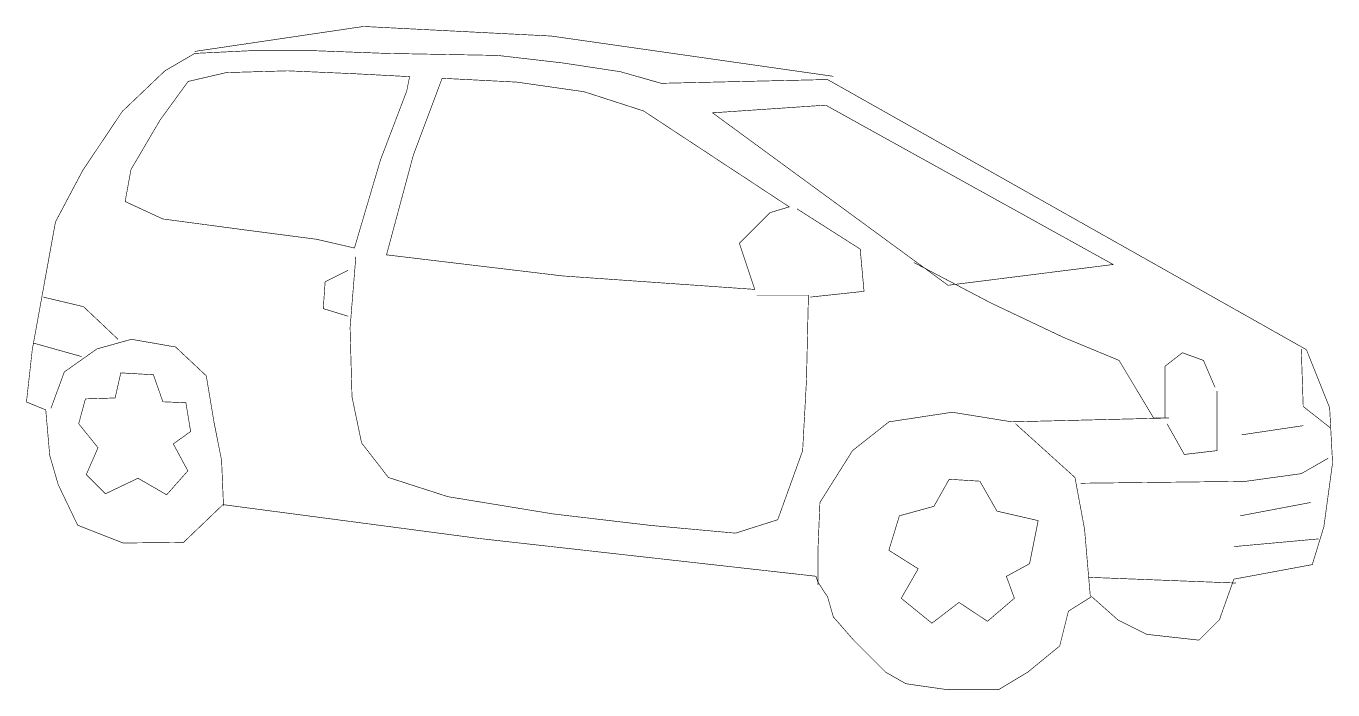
# Model space of a CAD drawing. Extents: x -3.4 to 3, y -1.3 to 1.95.
import ezdxf

# ---------------------------------------------------------------- set-up
doc = ezdxf.new("R2010")
doc.units = 0
doc.header["$LTSCALE"] = 0.000394
doc.layers.add('PLAN_1', color=7, linetype='CONTINUOUS')

msp = doc.modelspace()

# ---------------------------------------------------------------- linework, layer by layer
at = {"layer": 'PLAN_1', "color": 39, "linetype": 'CONTINUOUS', "const_width": 0.003}
for points in [[(-2.572012, 1.824449), (-1.745091, 1.946594), (-0.824244, 1.89963), (0.557094, 1.702307)], [(0.378579, 1.053898), (0.688642, 0.856575), (0.707453, 0.649846), (0.444354, 0.62163)], [(-1.782713, 0.818953), (-1.810866, 0.471331), (-1.801461, 0.133051), (-1.754496, -0.092488), (-1.622945, -0.261661), (-1.33163, -0.355591), (-0.814839, -0.440173), (-0.335602, -0.496543), (0.077858, -0.534165), (0.284587, -0.46839), (0.406732, -0.13011), (0.425543, 0.217575), (0.434949, 0.631035), (0.181256, 0.631035)], [(0.951744, 0.790799), (1.327646, 0.593476), (1.684736, 0.424303), (1.95724, 0.311567), (2.126346, 0.029654), (2.201528, 0.029654), (1.430976, 0.010843), (1.139724, 0.05787), (0.829598, 0.010843), (0.651083, -0.13011), (0.491319, -0.383803), (0.481913, -0.609346), (0.481913, -0.787858)], [(-1.820272, 0.527701), (-1.942413, 0.56526), (-1.933008, 0.696807), (-1.820272, 0.753177)], [(-3.314343, 0.62163), (-3.11702, 0.574665), (-2.947913, 0.414898)], [(-3.36137, 0.39615), (-3.126425, 0.330378)], [(-3.276787, 0.076618), (-3.211012, 0.255197), (-3.051244, 0.367933), (-2.882138, 0.414898), (-2.666, 0.377339), (-2.515642, 0.236386), (-2.47802, 0.010843), (-2.440461, -0.177075), (-2.431055, -0.402614)], [(2.182717, 0.029654), (2.182717, 0.28335), (2.267303, 0.349122), (2.370701, 0.311567), (2.427067, 0.180016)], [(2.99089, -0.017307), (2.859339, 0.086024), (2.849933, 0.367933)], [(2.436472, 0.161205), (2.436472, -0.13011), (2.276709, -0.148858), (2.192122, 0.001437)], [(1.449787, 0.001437), (1.741102, -0.261661), (1.788067, -0.515354), (1.816283, -0.844228)], [(2.557728, -0.052705), (2.859339, -0.007902)], [(1.769319, -0.289815), (2.577429, -0.280409), (2.849933, -0.24285), (2.981484, -0.167669)], [(2.549213, -0.449579), (2.896898, -0.383803)], [(2.521059, -0.599941), (2.934457, -0.562319)], [(1.806878, -0.750303), (2.530402, -0.778453)]]:
    msp.add_lwpolyline(points, dxfattribs=at)
for points in [[(0.471744, -0.745154), (-1.177965, -0.560283), (-2.433787, -0.39448), (-2.626854, -0.57935), (-2.923189, -0.582402), (-3.145681, -0.495272), (-3.240878, -0.297185), (-3.282571, -0.153433), (-3.302079, 0.069311), (-3.396579, 0.108142), (-3.368106, 0.364122), (-3.311232, 0.67698), (-3.254354, 0.989906), (-3.12128, 1.241055), (-2.927256, 1.530339), (-2.718496, 1.729189), (-2.571693, 1.814728), (-2.282728, 1.828709), (-2.007937, 1.828709), (-1.633051, 1.814728), (-1.088102, 1.804878), (-0.76552, 1.767508), (-0.485709, 1.724866), (-0.286602, 1.668244), (0.528622, 1.686736), (2.875228, 0.364122), (2.988984, 0.079669), (3.003217, -0.190547), (2.960575, -0.503406), (2.903697, -0.688276), (2.519661, -0.75939), (2.448614, -0.958492), (2.349028, -1.058075), (2.093047, -1.029606), (1.950819, -0.958492), (1.822831, -0.844736), (1.709075, -0.91585), (1.66637, -1.086484), (1.509969, -1.214476), (1.367744, -1.299823), (1.111764, -1.299823), (0.912594, -1.27135), (0.813075, -1.214476), (0.727728, -1.129189), (0.656614, -1.058075), (0.557094, -0.944256), (0.528622, -0.844736), (0.510701, -0.818937), (0.480197, -0.770957)], [(-2.604484, 1.677331), (-2.74239, 1.487634), (-2.884614, 1.245886), (-2.913024, 1.089425), (-2.728154, 1.004075), (-2.301476, 0.947197), (-1.974382, 0.904555), (-1.789512, 0.861913), (-1.661776, 1.293614), (-1.533531, 1.629858), (-1.519295, 1.700972), (-1.789512, 1.715209), (-2.116606, 1.729441), (-2.417646, 1.720736)], [(-1.359846, 1.692902), (-1.500803, 1.317), (-1.63235, 0.828358), (-0.767811, 0.725024), (0.17185, 0.659252), (0.096669, 0.884728), (0.247031, 1.035091), (0.340957, 1.063303), (-0.373161, 1.533134), (-0.664476, 1.627126), (-0.99335, 1.674091)], [(-0.034882, 1.523728), (0.519535, 1.56135), (1.928323, 0.781142), (1.119071, 0.679398)], [(-3.10774, 0.123138), (-2.962146, 0.127776), (-2.934311, 0.250622), (-2.774547, 0.24128), (-2.728154, 0.109031), (-2.61548, 0.104264), (-2.592157, -0.036374), (-2.676996, -0.097256), (-2.605882, -0.229059), (-2.709787, -0.346437), (-2.849854, -0.265283), (-3.009492, -0.341354), (-3.103421, -0.247362), (-3.046035, -0.115811), (-3.140598, 0.001374)], [(1.124661, -0.270366), (1.049929, -0.402807), (0.880693, -0.449264), (0.829154, -0.618051), (0.972906, -0.70874), (0.889717, -0.852937), (1.040079, -0.975142), (1.172772, -0.873398), (1.312583, -0.965736), (1.444134, -0.852937), (1.404921, -0.745661), (1.518551, -0.683701), (1.560748, -0.472776), (1.358657, -0.426256), (1.275024, -0.279772)]]:
    msp.add_lwpolyline(points, close=True, dxfattribs=at)

doc.saveas('drawing.dxf')
